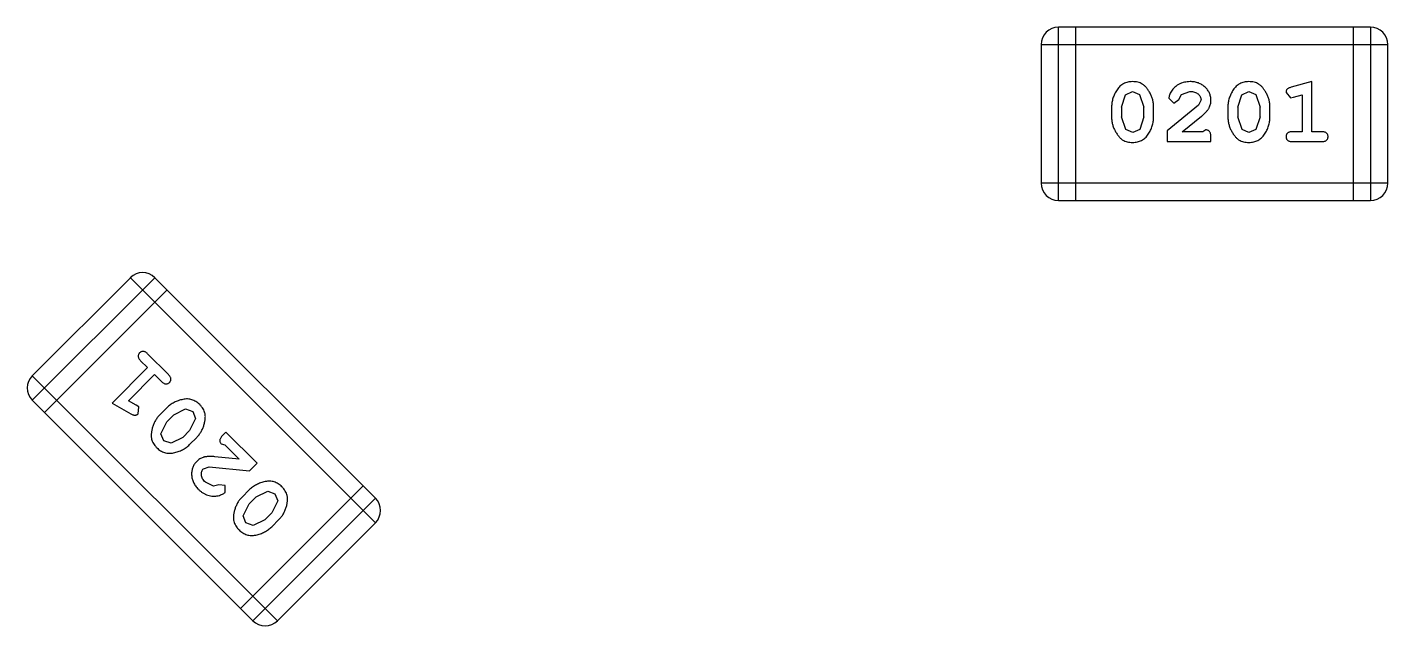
# Model space of a CAD drawing. Header units: millimetres. Extents: x -67 to 102, y -58 to 29.
# Drawn here: x 59.726 to 62.118, y -5.547 to -4.494 of the extents above; entities that cross this region are included whole.
import ezdxf

# ---------------------------------------------------------------- set-up
doc = ezdxf.new("R2010")
doc.units = ezdxf.units.MM
doc.header["$LTSCALE"] = 1.21
doc.header["$MEASUREMENT"] = 0
doc.layers.get('0').update_dxf_attribs({"linetype": 'CONTINUOUS'})

msp = doc.modelspace()

# ---------------------------------------------------------------- linework, layer by layer
at = {"color": 7, "linetype": 'Continuous'}
for p, q in [((61.5393, -4.7989), (61.5393, -4.4941)), ((62.088, -4.4941), (61.5393, -4.4941)), ((61.5698, -4.7989), (61.5698, -4.4941)), ((62.0575, -4.4941), (62.0575, -4.7989)), ((62.088, -4.4941), (62.088, -4.7989)), ((61.5088, -4.5246), (61.5088, -4.7684)), ((61.5088, -4.5246), (62.1184, -4.5246)), ((62.1184, -4.7684), (62.1184, -4.5246)), ((61.9851, -4.5899), (61.9485, -4.5998)), ((61.9851, -4.678), (61.9851, -4.5899)), ((61.65, -4.6348), (61.6573, -4.613)), ((61.6573, -4.613), (61.6696, -4.6072)), ((61.6696, -4.6072), (61.6818, -4.6125)), ((61.6818, -4.6125), (61.6894, -4.6348)), ((61.7507, -4.6211), (61.7557, -4.6126)), ((61.7557, -4.6126), (61.7705, -4.6072)), ((61.8545, -4.6348), (61.8618, -4.613)), ((61.8618, -4.613), (61.8742, -4.6072)), ((61.8742, -4.6072), (61.8863, -4.6125)), ((61.8863, -4.6125), (61.8939, -4.6348)), ((61.9395, -4.6089), (61.9474, -4.6182)), ((61.9474, -4.6182), (61.9528, -4.6172)), ((61.9528, -4.6172), (61.9678, -4.613)), ((61.9678, -4.613), (61.9678, -4.678)), ((61.6327, -4.6345), (61.6327, -4.6522)), ((61.65, -4.6348), (61.65, -4.652)), ((61.6894, -4.652), (61.6894, -4.6348)), ((61.7067, -4.6522), (61.7067, -4.6345)), ((61.7853, -4.6314), (61.7303, -4.6764)), ((61.7334, -4.6192), (61.7422, -4.6276)), ((61.7422, -4.6276), (61.7507, -4.6211)), ((61.79, -4.6217), (61.7853, -4.6314)), ((61.8372, -4.6345), (61.8372, -4.6522)), ((61.8545, -4.6348), (61.8545, -4.652)), ((61.8939, -4.652), (61.8939, -4.6348)), ((61.9112, -4.6522), (61.9112, -4.6345)), ((61.6577, -4.6743), (61.65, -4.652)), ((61.6894, -4.652), (61.6821, -4.6738)), ((61.757, -4.678), (61.7906, -4.6509)), ((61.8622, -4.6743), (61.8545, -4.652)), ((61.8939, -4.652), (61.8866, -4.6738)), ((61.6698, -4.6796), (61.6577, -4.6743)), ((61.6821, -4.6738), (61.6698, -4.6796)), ((61.7303, -4.6764), (61.7303, -4.6953)), ((61.7932, -4.678), (61.757, -4.678)), ((61.7987, -4.6748), (61.7932, -4.678)), ((61.8073, -4.6953), (61.8073, -4.6874)), ((61.8743, -4.6796), (61.8622, -4.6743)), ((61.8866, -4.6738), (61.8743, -4.6796)), ((61.9678, -4.678), (61.9505, -4.678)), ((62.0024, -4.678), (61.9851, -4.678)), ((61.7303, -4.6953), (61.8073, -4.6953)), ((61.9505, -4.6953), (62.0024, -4.6953)), ((62.1184, -4.7684), (61.5088, -4.7684)), ((61.5393, -4.7989), (62.088, -4.7989)), ((59.9071, -4.9348), (59.7347, -5.1072)), ((59.7347, -5.1503), (59.9502, -4.9348)), ((59.9071, -4.9348), (60.3381, -5.3659)), ((60.3381, -5.3228), (59.9502, -4.9348)), ((59.9718, -4.9564), (59.7562, -5.1719)), ((59.9741, -5.1053), (59.9374, -5.0686)), ((59.9374, -5.093), (59.8751, -5.1553)), ((59.9252, -5.0808), (59.9374, -5.093)), ((60.1657, -5.5383), (59.7347, -5.1072)), ((59.9037, -5.1512), (59.9496, -5.1053)), ((59.9496, -5.1053), (59.9619, -5.1175)), ((59.7347, -5.1503), (60.1226, -5.5383)), ((59.8751, -5.1553), (59.908, -5.1742)), ((59.9173, -5.1589), (59.9037, -5.1512)), ((59.9218, -5.162), (59.9173, -5.1589)), ((59.9208, -5.1741), (59.9218, -5.162)), ((59.9715, -5.1635), (59.9589, -5.1761)), ((59.9835, -5.176), (60.0041, -5.1657)), ((60.0041, -5.1657), (60.0169, -5.1703)), ((59.961, -5.2092), (59.9714, -5.1881)), ((59.9835, -5.176), (59.9714, -5.1881)), ((60.0217, -5.1826), (60.0113, -5.2038)), ((60.0169, -5.1703), (60.0217, -5.1826)), ((59.9658, -5.2216), (59.961, -5.2092)), ((59.9992, -5.2159), (59.9787, -5.2262)), ((59.9992, -5.2159), (60.0113, -5.2038)), ((60.0112, -5.2284), (60.0238, -5.2158)), ((60.0753, -5.2065), (60.0698, -5.2121)), ((60.1299, -5.261), (60.0753, -5.2065)), ((59.9787, -5.2262), (59.9658, -5.2216)), ((60.067, -5.2271), (60.0731, -5.2288)), ((60.0731, -5.2288), (60.0987, -5.2543)), ((60.0987, -5.2543), (60.0558, -5.2497)), ((60.1165, -5.2744), (60.1299, -5.261)), ((60.0356, -5.2708), (60.0458, -5.2673)), ((60.0458, -5.2673), (60.1165, -5.2744)), ((60.0534, -5.3015), (60.0391, -5.2948)), ((60.0629, -5.299), (60.0534, -5.3015)), ((60.0736, -5.3004), (60.0629, -5.299)), ((60.0738, -5.3126), (60.0736, -5.3004)), ((60.3166, -5.3012), (60.1011, -5.5167)), ((60.1161, -5.3081), (60.1036, -5.3207)), ((60.1281, -5.3206), (60.1487, -5.3103)), ((60.1487, -5.3103), (60.1615, -5.3149)), ((60.1056, -5.3539), (60.116, -5.3327)), ((60.1281, -5.3206), (60.116, -5.3327)), ((60.3381, -5.3228), (60.1226, -5.5383)), ((60.1663, -5.3272), (60.156, -5.3484)), ((60.1615, -5.3149), (60.1663, -5.3272)), ((60.1104, -5.3662), (60.1056, -5.3539)), ((60.1438, -5.3605), (60.156, -5.3484)), ((60.1233, -5.3708), (60.1104, -5.3662)), ((60.1438, -5.3605), (60.1233, -5.3708)), ((60.1558, -5.373), (60.1684, -5.3604)), ((60.1657, -5.5383), (60.3381, -5.3659))]:
    msp.add_line(p, q, dxfattribs=at)
for centre, start, end in [((61.5393, -4.5246), 90, 180), ((62.088, -4.5246), 0, 90), ((61.5393, -4.7684), 180, 270), ((62.088, -4.7684), 270, 0), ((59.9286, -4.9564), 45, 135), ((59.7562, -5.1288), 135, 225), ((60.3166, -5.3443), 315, 45), ((60.1442, -5.5167), 225, 315)]:
    msp.add_arc(centre, 0.0305, start, end, dxfattribs=at)
for points, knots in [([(61.6695, -4.5899), (61.6681, -4.5899), (61.6653, -4.59), (61.6612, -4.5907), (61.6574, -4.5918), (61.6538, -4.5934), (61.6505, -4.5955), (61.6474, -4.598), (61.6446, -4.601), (61.6422, -4.6043), (61.64, -4.6079), (61.6381, -4.6116), (61.6364, -4.6153), (61.6351, -4.6191), (61.634, -4.6229), (61.6333, -4.6267), (61.6328, -4.6306), (61.6327, -4.6332), (61.6327, -4.6345)], [0, 0, 0, 0, 0.06692, 0.130834, 0.19258, 0.252759, 0.312631, 0.373411, 0.436359, 0.501894, 0.568244, 0.632472, 0.69556, 0.757163, 0.818592, 0.878885, 0.939235, 1, 1, 1, 1]), ([(61.7067, -4.6345), (61.7066, -4.6334), (61.7066, -4.6313), (61.7063, -4.6281), (61.7058, -4.625), (61.7051, -4.6219), (61.7042, -4.6188), (61.7031, -4.6158), (61.7018, -4.6128), (61.7003, -4.6099), (61.6987, -4.6072), (61.697, -4.6047), (61.6954, -4.6023), (61.6937, -4.6002), (61.692, -4.5984), (61.6903, -4.5967), (61.6886, -4.5953), (61.6862, -4.5937), (61.683, -4.5921), (61.6789, -4.5908), (61.6743, -4.59), (61.6712, -4.5899), (61.6695, -4.5899)], [0, 0, 0, 0, 0.049855, 0.099516, 0.148482, 0.19758, 0.246804, 0.296268, 0.346517, 0.397047, 0.446826, 0.49336, 0.537801, 0.579207, 0.617974, 0.654833, 0.689171, 0.722088, 0.786392, 0.853518, 0.924186, 1, 1, 1, 1]), ([(61.7707, -4.5899), (61.769, -4.5899), (61.7656, -4.5901), (61.7607, -4.5909), (61.7559, -4.5923), (61.7514, -4.5943), (61.7473, -4.5968), (61.7436, -4.5996), (61.7405, -4.6029), (61.738, -4.6065), (61.736, -4.61), (61.7345, -4.6133), (61.7336, -4.6164), (61.7335, -4.6183), (61.7334, -4.6192)], [0, 0, 0, 0, 0.098286, 0.193983, 0.289056, 0.384352, 0.477435, 0.566197, 0.652355, 0.737986, 0.818188, 0.887401, 0.94802, 1, 1, 1, 1]), ([(61.8073, -4.6227), (61.8073, -4.6215), (61.8072, -4.6193), (61.8068, -4.6161), (61.8059, -4.613), (61.8048, -4.61), (61.8033, -4.6072), (61.8016, -4.6045), (61.7995, -4.6019), (61.7971, -4.5994), (61.7944, -4.5972), (61.7916, -4.5952), (61.7885, -4.5936), (61.7853, -4.5922), (61.7819, -4.5912), (61.7783, -4.5904), (61.7746, -4.59), (61.772, -4.5899), (61.7707, -4.5899)], [0, 0, 0, 0, 0.060981, 0.120256, 0.178148, 0.236115, 0.293993, 0.352864, 0.413358, 0.476056, 0.539296, 0.602396, 0.665116, 0.728325, 0.792919, 0.859317, 0.928302, 1, 1, 1, 1]), ([(61.874, -4.5899), (61.8726, -4.5899), (61.8698, -4.59), (61.8657, -4.5907), (61.8619, -4.5918), (61.8583, -4.5934), (61.855, -4.5955), (61.8519, -4.598), (61.8491, -4.601), (61.8467, -4.6043), (61.8445, -4.6079), (61.8426, -4.6116), (61.8409, -4.6153), (61.8396, -4.6191), (61.8385, -4.6229), (61.8378, -4.6267), (61.8373, -4.6306), (61.8373, -4.6332), (61.8372, -4.6345)], [0, 0, 0, 0, 0.06692, 0.130834, 0.19258, 0.252759, 0.312631, 0.373411, 0.436359, 0.501894, 0.568244, 0.632472, 0.69556, 0.757163, 0.818592, 0.878885, 0.939235, 1, 1, 1, 1]), ([(61.9112, -4.6345), (61.9111, -4.6334), (61.9111, -4.6313), (61.9108, -4.6281), (61.9103, -4.625), (61.9096, -4.6219), (61.9087, -4.6188), (61.9076, -4.6158), (61.9063, -4.6128), (61.9048, -4.6099), (61.9032, -4.6072), (61.9016, -4.6047), (61.8999, -4.6023), (61.8982, -4.6002), (61.8965, -4.5984), (61.8948, -4.5967), (61.8931, -4.5953), (61.8907, -4.5937), (61.8875, -4.5921), (61.8834, -4.5908), (61.8788, -4.59), (61.8757, -4.5899), (61.874, -4.5899)], [0, 0, 0, 0, 0.049855, 0.099516, 0.148482, 0.19758, 0.246804, 0.296268, 0.346517, 0.397047, 0.446826, 0.49336, 0.537801, 0.579207, 0.617974, 0.654833, 0.689171, 0.722088, 0.786392, 0.853518, 0.924186, 1, 1, 1, 1]), ([(61.7705, -4.6072), (61.7719, -4.6072), (61.7746, -4.6073), (61.7785, -4.6082), (61.7818, -4.6095), (61.7847, -4.6115), (61.787, -4.6137), (61.7888, -4.6162), (61.7898, -4.6189), (61.79, -4.6208), (61.79, -4.6217)], [0, 0, 0, 0, 0.156344, 0.299348, 0.4327, 0.561, 0.682299, 0.791883, 0.89611, 1, 1, 1, 1]), ([(61.9485, -4.5998), (61.9477, -4.6), (61.9461, -4.6005), (61.944, -4.6013), (61.9424, -4.6023), (61.9412, -4.6033), (61.9404, -4.6045), (61.9399, -4.6058), (61.9395, -4.6073), (61.9395, -4.6084), (61.9395, -4.6089)], [0, 0, 0, 0, 0.187321, 0.344927, 0.475328, 0.579604, 0.674244, 0.773631, 0.882025, 1, 1, 1, 1]), ([(61.7906, -4.6509), (61.7915, -4.6502), (61.7931, -4.6487), (61.7955, -4.6465), (61.7976, -4.6444), (61.7995, -4.6424), (61.8011, -4.6405), (61.8025, -4.6387), (61.8036, -4.6371), (61.8047, -4.635), (61.8058, -4.6325), (61.8067, -4.6293), (61.8073, -4.626), (61.8073, -4.6238), (61.8073, -4.6227)], [0, 0, 0, 0, 0.103002, 0.197728, 0.285279, 0.365235, 0.437224, 0.502446, 0.560545, 0.611446, 0.707576, 0.80349, 0.900532, 1, 1, 1, 1]), ([(61.6327, -4.6522), (61.6327, -4.6533), (61.6328, -4.6554), (61.6331, -4.6586), (61.6336, -4.6618), (61.6343, -4.6648), (61.6351, -4.6679), (61.6363, -4.6709), (61.6375, -4.6739), (61.639, -4.6767), (61.6406, -4.6795), (61.6422, -4.682), (61.6439, -4.6843), (61.6455, -4.6864), (61.6472, -4.6883), (61.6489, -4.69), (61.6506, -4.6914), (61.653, -4.693), (61.6562, -4.6946), (61.6604, -4.6959), (61.6649, -4.6967), (61.6681, -4.6968), (61.6698, -4.6969)], [0, 0, 0, 0, 0.049886, 0.09882, 0.148132, 0.19689, 0.246038, 0.295176, 0.345305, 0.395692, 0.445312, 0.491875, 0.535813, 0.577009, 0.616081, 0.652689, 0.687585, 0.720206, 0.785062, 0.85223, 0.923759, 1, 1, 1, 1]), ([(61.6698, -4.6969), (61.6712, -4.6968), (61.674, -4.6967), (61.6781, -4.696), (61.682, -4.6949), (61.6855, -4.6933), (61.6889, -4.6913), (61.6919, -4.6888), (61.6947, -4.6858), (61.6972, -4.6824), (61.6993, -4.6788), (61.7013, -4.6752), (61.703, -4.6715), (61.7043, -4.6677), (61.7053, -4.6639), (61.7061, -4.66), (61.7066, -4.6562), (61.7066, -4.6535), (61.7067, -4.6522)], [0, 0, 0, 0, 0.067217, 0.131051, 0.19272, 0.252824, 0.312745, 0.373449, 0.436041, 0.501494, 0.567761, 0.632087, 0.695096, 0.757109, 0.817993, 0.878657, 0.939311, 1, 1, 1, 1]), ([(61.8372, -4.6522), (61.8372, -4.6533), (61.8373, -4.6554), (61.8376, -4.6586), (61.8381, -4.6618), (61.8388, -4.6648), (61.8396, -4.6679), (61.8408, -4.6709), (61.842, -4.6739), (61.8435, -4.6767), (61.8451, -4.6795), (61.8467, -4.682), (61.8484, -4.6843), (61.85, -4.6864), (61.8517, -4.6883), (61.8534, -4.69), (61.8551, -4.6914), (61.8575, -4.693), (61.8607, -4.6946), (61.8649, -4.6959), (61.8694, -4.6967), (61.8726, -4.6968), (61.8743, -4.6969)], [0, 0, 0, 0, 0.049886, 0.09882, 0.148132, 0.19689, 0.246038, 0.295176, 0.345305, 0.395692, 0.445312, 0.491875, 0.535813, 0.577009, 0.616081, 0.652689, 0.687585, 0.720206, 0.785062, 0.85223, 0.923759, 1, 1, 1, 1]), ([(61.8743, -4.6969), (61.8757, -4.6968), (61.8785, -4.6967), (61.8826, -4.696), (61.8865, -4.6949), (61.89, -4.6933), (61.8934, -4.6913), (61.8964, -4.6888), (61.8992, -4.6858), (61.9017, -4.6824), (61.9039, -4.6788), (61.9058, -4.6752), (61.9075, -4.6715), (61.9088, -4.6677), (61.9099, -4.6639), (61.9106, -4.66), (61.9111, -4.6562), (61.9111, -4.6535), (61.9112, -4.6522)], [0, 0, 0, 0, 0.067217, 0.131051, 0.19272, 0.252824, 0.312745, 0.373449, 0.436041, 0.501494, 0.567761, 0.632087, 0.695096, 0.757109, 0.817993, 0.878657, 0.939311, 1, 1, 1, 1]), ([(61.8073, -4.6874), (61.8073, -4.6864), (61.8073, -4.6844), (61.8068, -4.6817), (61.8062, -4.6794), (61.8051, -4.6777), (61.8038, -4.6764), (61.8023, -4.6755), (61.8005, -4.6749), (61.7993, -4.6749), (61.7987, -4.6748)], [0, 0, 0, 0, 0.1844, 0.34094, 0.473574, 0.586824, 0.690029, 0.789175, 0.890445, 1, 1, 1, 1]), ([(61.9505, -4.678), (61.9496, -4.678), (61.9479, -4.678), (61.9456, -4.6785), (61.9436, -4.6793), (61.9421, -4.6803), (61.9409, -4.6817), (61.9401, -4.6832), (61.9396, -4.6848), (61.9395, -4.686), (61.9395, -4.6866)], [0, 0, 0, 0, 0.169102, 0.317658, 0.446239, 0.563118, 0.671828, 0.776546, 0.884858, 1, 1, 1, 1]), ([(61.9395, -4.6866), (61.9395, -4.6872), (61.9396, -4.6884), (61.9401, -4.6901), (61.9409, -4.6916), (61.9421, -4.693), (61.9436, -4.694), (61.9456, -4.6948), (61.9479, -4.6952), (61.9496, -4.6953), (61.9505, -4.6953)], [0, 0, 0, 0, 0.115051, 0.223278, 0.329269, 0.437893, 0.554681, 0.682591, 0.83103, 1, 1, 1, 1]), ([(62.0134, -4.6866), (62.0134, -4.686), (62.0133, -4.6848), (62.0128, -4.6832), (62.012, -4.6817), (62.0108, -4.6803), (62.0093, -4.6793), (62.0073, -4.6785), (62.005, -4.678), (62.0033, -4.678), (62.0024, -4.678)], [0, 0, 0, 0, 0.11517, 0.223509, 0.328254, 0.438012, 0.553651, 0.682263, 0.830856, 1, 1, 1, 1]), ([(62.0024, -4.6953), (62.0033, -4.6953), (62.005, -4.6952), (62.0073, -4.6948), (62.0093, -4.694), (62.0108, -4.6929), (62.012, -4.6916), (62.0128, -4.6901), (62.0133, -4.6884), (62.0134, -4.6872), (62.0134, -4.6866)], [0, 0, 0, 0, 0.169012, 0.317488, 0.445429, 0.560977, 0.67065, 0.776666, 0.88492, 1, 1, 1, 1]), ([(59.9235, -5.0669), (59.9231, -5.0674), (59.9223, -5.0682), (59.9215, -5.0698), (59.921, -5.0714), (59.9209, -5.0732), (59.9212, -5.0751), (59.9221, -5.077), (59.9234, -5.0789), (59.9246, -5.0802), (59.9252, -5.0808)], [0, 0, 0, 0, 0.11517, 0.223509, 0.328254, 0.438012, 0.553651, 0.682263, 0.830856, 1, 1, 1, 1]), ([(59.9374, -5.0686), (59.9368, -5.068), (59.9355, -5.0668), (59.9336, -5.0655), (59.9317, -5.0646), (59.9298, -5.0643), (59.928, -5.0644), (59.9264, -5.0649), (59.9248, -5.0657), (59.924, -5.0665), (59.9235, -5.0669)], [0, 0, 0, 0, 0.169012, 0.317488, 0.445429, 0.560977, 0.67065, 0.776666, 0.88492, 1, 1, 1, 1]), ([(59.9619, -5.1175), (59.9625, -5.1181), (59.9637, -5.1193), (59.9657, -5.1206), (59.9676, -5.1215), (59.9695, -5.1218), (59.9713, -5.1217), (59.9729, -5.1212), (59.9745, -5.1204), (59.9753, -5.1196), (59.9758, -5.1192)], [0, 0, 0, 0, 0.169102, 0.317658, 0.446239, 0.563118, 0.671828, 0.776546, 0.884858, 1, 1, 1, 1]), ([(59.9758, -5.1192), (59.9762, -5.1187), (59.977, -5.1179), (59.9778, -5.1163), (59.9783, -5.1146), (59.9784, -5.1129), (59.9781, -5.111), (59.9772, -5.1091), (59.9759, -5.1071), (59.9747, -5.1059), (59.9741, -5.1053)], [0, 0, 0, 0, 0.115051, 0.223278, 0.329269, 0.437893, 0.554681, 0.682591, 0.83103, 1, 1, 1, 1]), ([(60.0291, -5.1581), (60.0281, -5.1571), (60.026, -5.1551), (60.0226, -5.1527), (60.0191, -5.1508), (60.0155, -5.1494), (60.0117, -5.1485), (60.0078, -5.1481), (60.0037, -5.1482), (59.9996, -5.1489), (59.9955, -5.1499), (59.9915, -5.1511), (59.9877, -5.1526), (59.9841, -5.1543), (59.9807, -5.1562), (59.9774, -5.1584), (59.9743, -5.1608), (59.9724, -5.1626), (59.9715, -5.1635)], [0, 0, 0, 0, 0.067217, 0.131051, 0.19272, 0.252824, 0.312745, 0.373449, 0.436041, 0.501494, 0.567761, 0.632087, 0.695096, 0.757109, 0.817993, 0.878657, 0.939311, 1, 1, 1, 1]), ([(60.0238, -5.2158), (60.0245, -5.215), (60.026, -5.2135), (60.028, -5.211), (60.0299, -5.2085), (60.0316, -5.2058), (60.0331, -5.203), (60.0344, -5.2001), (60.0357, -5.1971), (60.0366, -5.1941), (60.0375, -5.191), (60.0381, -5.1881), (60.0386, -5.1853), (60.0389, -5.1826), (60.039, -5.1801), (60.039, -5.1777), (60.0388, -5.1755), (60.0382, -5.1727), (60.0371, -5.1693), (60.0351, -5.1654), (60.0324, -5.1616), (60.0303, -5.1593), (60.0291, -5.1581)], [0, 0, 0, 0, 0.049886, 0.09882, 0.148132, 0.19689, 0.246038, 0.295176, 0.345305, 0.395692, 0.445312, 0.491875, 0.535813, 0.577009, 0.616081, 0.652689, 0.687585, 0.720206, 0.785062, 0.85223, 0.923759, 1, 1, 1, 1]), ([(59.908, -5.1742), (59.9087, -5.1746), (59.9102, -5.1754), (59.9123, -5.1763), (59.9141, -5.1768), (59.9156, -5.1769), (59.917, -5.1766), (59.9183, -5.1761), (59.9197, -5.1753), (59.9204, -5.1745), (59.9208, -5.1741)], [0, 0, 0, 0, 0.187321, 0.344927, 0.475328, 0.579604, 0.674244, 0.773631, 0.882025, 1, 1, 1, 1]), ([(59.9589, -5.1761), (59.9582, -5.1768), (59.9567, -5.1784), (59.9547, -5.1809), (59.9528, -5.1835), (59.9511, -5.1861), (59.9496, -5.1889), (59.9483, -5.1918), (59.9471, -5.1949), (59.9461, -5.198), (59.9453, -5.201), (59.9446, -5.204), (59.9442, -5.2068), (59.9439, -5.2095), (59.9438, -5.212), (59.9438, -5.2143), (59.944, -5.2166), (59.9446, -5.2194), (59.9457, -5.2227), (59.9477, -5.2266), (59.9504, -5.2304), (59.9525, -5.2327), (59.9537, -5.2339)], [0, 0, 0, 0, 0.049855, 0.099516, 0.148482, 0.19758, 0.246804, 0.296268, 0.346517, 0.397047, 0.446826, 0.49336, 0.537801, 0.579207, 0.617974, 0.654833, 0.689171, 0.722088, 0.786392, 0.853518, 0.924186, 1, 1, 1, 1]), ([(60.0698, -5.2121), (60.069, -5.2128), (60.0677, -5.2143), (60.0661, -5.2165), (60.065, -5.2186), (60.0645, -5.2205), (60.0645, -5.2224), (60.0649, -5.2241), (60.0657, -5.2257), (60.0666, -5.2266), (60.067, -5.2271)], [0, 0, 0, 0, 0.1844, 0.34094, 0.473574, 0.586824, 0.690029, 0.789175, 0.890445, 1, 1, 1, 1]), ([(59.9537, -5.2339), (59.9547, -5.2349), (59.9567, -5.2368), (59.9601, -5.2392), (59.9636, -5.2411), (59.9673, -5.2425), (59.9711, -5.2434), (59.975, -5.2438), (59.9791, -5.2436), (59.9832, -5.243), (59.9873, -5.242), (59.9913, -5.2408), (59.9951, -5.2393), (59.9987, -5.2376), (60.0021, -5.2357), (60.0053, -5.2335), (60.0084, -5.2311), (60.0103, -5.2293), (60.0112, -5.2284)], [0, 0, 0, 0, 0.06692, 0.130834, 0.19258, 0.252759, 0.312631, 0.373411, 0.436359, 0.501894, 0.568244, 0.632472, 0.69556, 0.757163, 0.818592, 0.878885, 0.939235, 1, 1, 1, 1]), ([(60.024, -5.2579), (60.0232, -5.2587), (60.0217, -5.2603), (60.0198, -5.2629), (60.0181, -5.2657), (60.0168, -5.2686), (60.0159, -5.2716), (60.0152, -5.2748), (60.0149, -5.2781), (60.0148, -5.2816), (60.0151, -5.285), (60.0157, -5.2884), (60.0167, -5.2917), (60.018, -5.295), (60.0197, -5.2981), (60.0217, -5.3012), (60.0241, -5.3042), (60.0258, -5.306), (60.0267, -5.307)], [0, 0, 0, 0, 0.060981, 0.120256, 0.178148, 0.236115, 0.293993, 0.352864, 0.413358, 0.476056, 0.539296, 0.602396, 0.665116, 0.728325, 0.792919, 0.859317, 0.928302, 1, 1, 1, 1]), ([(60.0558, -5.2497), (60.0547, -5.2496), (60.0524, -5.2495), (60.0492, -5.2494), (60.0462, -5.2494), (60.0435, -5.2495), (60.041, -5.2497), (60.0388, -5.25), (60.0368, -5.2503), (60.0346, -5.251), (60.032, -5.252), (60.0292, -5.2536), (60.0264, -5.2556), (60.0248, -5.2571), (60.024, -5.2579)], [0, 0, 0, 0, 0.103002, 0.197728, 0.285279, 0.365235, 0.437224, 0.502446, 0.560545, 0.611446, 0.707576, 0.80349, 0.900532, 1, 1, 1, 1]), ([(60.0391, -5.2948), (60.0381, -5.2938), (60.0363, -5.2918), (60.0342, -5.2885), (60.0327, -5.2852), (60.0321, -5.2818), (60.032, -5.2785), (60.0325, -5.2755), (60.0337, -5.2729), (60.0349, -5.2715), (60.0356, -5.2708)], [0, 0, 0, 0, 0.156344, 0.299348, 0.4327, 0.561, 0.682299, 0.791883, 0.89611, 1, 1, 1, 1]), ([(60.0267, -5.307), (60.028, -5.3081), (60.0304, -5.3104), (60.0345, -5.3133), (60.0389, -5.3157), (60.0435, -5.3174), (60.0481, -5.3186), (60.0528, -5.3192), (60.0573, -5.3191), (60.0616, -5.3184), (60.0655, -5.3172), (60.0689, -5.3159), (60.0717, -5.3144), (60.0731, -5.3132), (60.0738, -5.3126)], [0, 0, 0, 0, 0.098286, 0.193983, 0.289056, 0.384352, 0.477435, 0.566197, 0.652355, 0.737986, 0.818188, 0.887401, 0.94802, 1, 1, 1, 1]), ([(60.1737, -5.3027), (60.1727, -5.3017), (60.1706, -5.2997), (60.1672, -5.2974), (60.1637, -5.2954), (60.1601, -5.294), (60.1563, -5.2931), (60.1524, -5.2927), (60.1483, -5.2928), (60.1442, -5.2935), (60.1401, -5.2945), (60.1361, -5.2957), (60.1323, -5.2972), (60.1287, -5.2989), (60.1253, -5.3008), (60.122, -5.303), (60.1189, -5.3054), (60.117, -5.3072), (60.1161, -5.3081)], [0, 0, 0, 0, 0.067217, 0.131051, 0.19272, 0.252824, 0.312745, 0.373449, 0.436041, 0.501494, 0.567761, 0.632087, 0.695096, 0.757109, 0.817993, 0.878657, 0.939311, 1, 1, 1, 1]), ([(60.1684, -5.3604), (60.1691, -5.3596), (60.1706, -5.3581), (60.1726, -5.3557), (60.1745, -5.3531), (60.1762, -5.3504), (60.1777, -5.3476), (60.179, -5.3447), (60.1803, -5.3417), (60.1813, -5.3387), (60.1821, -5.3356), (60.1827, -5.3327), (60.1832, -5.3299), (60.1835, -5.3272), (60.1836, -5.3247), (60.1836, -5.3223), (60.1834, -5.3201), (60.1828, -5.3173), (60.1817, -5.3139), (60.1797, -5.31), (60.1771, -5.3062), (60.1749, -5.3039), (60.1737, -5.3027)], [0, 0, 0, 0, 0.049886, 0.09882, 0.148132, 0.19689, 0.246038, 0.295176, 0.345305, 0.395692, 0.445312, 0.491875, 0.535813, 0.577009, 0.616081, 0.652689, 0.687585, 0.720206, 0.785062, 0.85223, 0.923759, 1, 1, 1, 1]), ([(60.1036, -5.3207), (60.1028, -5.3215), (60.1013, -5.323), (60.0993, -5.3255), (60.0974, -5.3281), (60.0957, -5.3307), (60.0942, -5.3335), (60.0929, -5.3365), (60.0917, -5.3395), (60.0907, -5.3426), (60.0899, -5.3456), (60.0892, -5.3486), (60.0888, -5.3514), (60.0885, -5.3541), (60.0884, -5.3566), (60.0884, -5.359), (60.0886, -5.3612), (60.0892, -5.364), (60.0903, -5.3674), (60.0923, -5.3712), (60.095, -5.375), (60.0972, -5.3773), (60.0983, -5.3785)], [0, 0, 0, 0, 0.049855, 0.099516, 0.148482, 0.19758, 0.246804, 0.296268, 0.346517, 0.397047, 0.446826, 0.49336, 0.537801, 0.579207, 0.617974, 0.654833, 0.689171, 0.722088, 0.786392, 0.853518, 0.924186, 1, 1, 1, 1]), ([(60.0983, -5.3785), (60.0993, -5.3795), (60.1014, -5.3814), (60.1047, -5.3838), (60.1082, -5.3857), (60.1119, -5.3871), (60.1157, -5.388), (60.1196, -5.3884), (60.1237, -5.3883), (60.1278, -5.3876), (60.1319, -5.3866), (60.1359, -5.3854), (60.1397, -5.3839), (60.1433, -5.3822), (60.1467, -5.3803), (60.15, -5.3781), (60.153, -5.3757), (60.1549, -5.3739), (60.1558, -5.373)], [0, 0, 0, 0, 0.06692, 0.130834, 0.19258, 0.252759, 0.312631, 0.373411, 0.436359, 0.501894, 0.568244, 0.632472, 0.69556, 0.757163, 0.818592, 0.878885, 0.939235, 1, 1, 1, 1])]:
    msp.add_open_spline(points, degree=3, knots=knots, dxfattribs=at)

doc.saveas('drawing.dxf')
